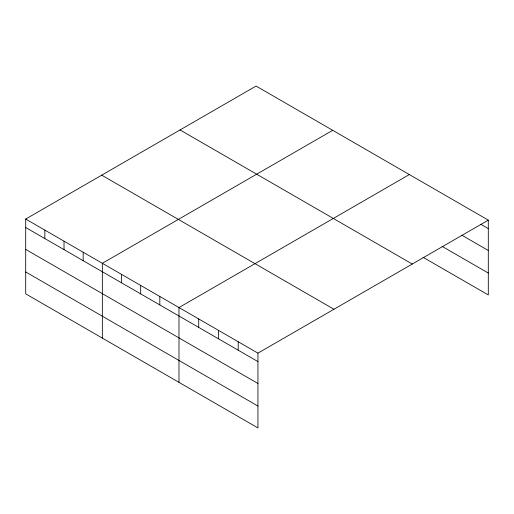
<?xml version="1.0" encoding="UTF-8"?>
<svg xmlns="http://www.w3.org/2000/svg" width="514" height="514" viewBox="0 0 514 514"><rect width="100%" height="100%" fill="white"/><g stroke="black" fill="none" stroke-linecap="round" stroke-linejoin="round"><path stroke-width="0.77" d="M25.7 219.054L257.944 353.137L257.944 427.937L25.7 293.854L25.7 219.054L256.056 86.063L488.3 220.146L488.3 294.946L422.951 257.218M332.699 130.305L102.337 263.303L102.337 338.103M409.337 174.554L178.981 307.552L178.981 382.352M257.944 353.137L488.3 220.146M480.815 224.271L488.3 228.595M461.752 235.161L488.3 250.491M442.014 246.322L488.3 273.05M180.041 129.946L412.279 264.035M101.721 175.165L333.959 309.248M25.7 227.503L257.944 361.593M25.7 249.399L257.944 383.483M25.7 271.957L257.944 406.047M238.2 341.739L238.2 350.195M218.463 330.348L218.463 338.797M198.719 318.95L198.719 327.399M159.822 296.488L159.822 304.937M140.663 285.424L140.663 293.879M121.503 274.367L121.503 282.816M83.178 252.239L83.178 260.694M64.019 241.182L64.019 249.631M44.859 230.118L44.859 238.567"/></g></svg>
